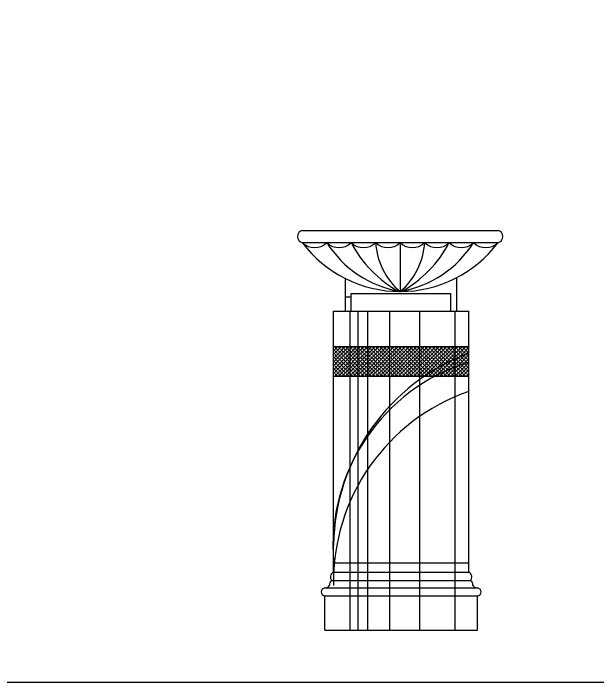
# Model space of a CAD drawing. Header units: millimetres. Extents: x 351279 to 387190, y -1289537 to -1277077.
# Drawn here: x 379795 to 380584, y -1289537 to -1288633 of the extents above; entities that cross this region are included whole.
import ezdxf

# ---------------------------------------------------------------- set-up
doc = ezdxf.new("R2010")
doc.units = ezdxf.units.MM
doc.header["$LTSCALE"] = 20
doc.layers.add('JS', color=7, linetype='Continuous')

# ---------------------------------------------------------------- blocks, each defined once
blk = doc.blocks.new('A$C140320AE')
h = blk.add_hatch()
h.set_pattern_fill('SACNCR', color=251, scale=63.829787, style=0)
h.set_pattern_definition([(45, (-3327.644, 7808.7675), (-4.231357, 4.231357), []), (45, (-3323.4123, 7808.7675), (-4.231357, 4.231357), [0, -5.9840426])])
h.paths.add_polyline_path([(117.6, 638.3), (81.2, 638.3), (81.2, 571.9), (117.6, 571.9)])
h.paths.add_polyline_path([(117.6, 571.9), (135.8, 571.9), (135.8, 638.3), (117.6, 638.3)])
h.paths.add_polyline_path([(157.6, 638.3), (135.8, 638.3), (135.8, 571.9), (157.6, 571.9)])
h.paths.add_polyline_path([(157.6, 571.9), (206.8, 571.9), (206.8, 638.3), (157.6, 638.3)])
h.paths.add_polyline_path([(206.8, 571.9), (274.1, 571.9), (274.1, 638.3), (206.8, 638.3)])
h.paths.add_polyline_path([(274.1, 571.9), (285.8, 571.9, -0.042022), (354.2, 610.6), (354.2, 638.3), (274.1, 638.3)])
h.paths.add_polyline_path([(354.2, 571.9), (354.2, 610.6, 0.042022), (285.8, 571.9)], flags=17)
h.paths.add_polyline_path([(385.2, 623.4, 0.017896), (354.2, 610.6), (354.2, 571.9), (385.2, 571.9)])
h.paths.add_polyline_path([(385.2, 623.4), (385.2, 638.3), (354.2, 638.3), (354.2, 610.6, -0.017896)])
for p, q in [((108.2, 718.1), (108.2, 791.1)), ((358.2, 718.1), (358.2, 793.4)), ((108.2, 750), (121.1, 750))]:
    blk.add_line(p, q)
at = {"layer": 'JS'}
for p, q in [((10.7, 899.8), (451.2, 899.8)), ((10.7, 872.3), (451.2, 872.3)), ((231, 872.3), (231, 762.2)), ((121.1, 718.1), (121.1, 758)), ((121.1, 758), (345.3, 758)), ((345.3, 718.1), (345.3, 758)), ((81.2, 130.9), (81.2, 718.1)), ((81.2, 718.1), (385.2, 718.1)), ((385.2, 130.9), (385.2, 718.1)), ((81.2, 638.3), (385.2, 638.3)), ((81.2, 571.9), (385.2, 571.9)), ((81.2, 151.3), (385.2, 151.3)), ((81.2, 130.9), (385.2, 130.9)), ((389.2, 110.9), (77.2, 110.9)), ((61.9, 95), (405.1, 95)), ((61.3, 0), (61.3, 77.4)), ((61.3, 77.4), (405.1, 77.4)), ((405.1, 0), (405.1, 77.4)), ((61.3, 0), (405.1, 0))]:
    blk.add_line(p, q, dxfattribs=at)
at = {"layer": 'JS', "color": 251}
for p, q in [((117.6, 718.1), (117.6, 0)), ((135.8, 718.1), (135.8, 0)), ((157.6, 718.1), (157.6, 0)), ((206.8, 718.1), (206.8, 0)), ((274.1, 718.1), (274.1, 0)), ((354.2, 718.1), (354.2, 0))]:
    blk.add_line(p, q, dxfattribs=at)
at = {"layer": 'JS'}
for centre, radius, start, end in [((14.2, 886.1), 14.2, 104.0696, 255.9304), ((447.7, 886.1), 14.2, 284.0696, 75.9304), ((38.3, 900.5), 39.4, 225.6372, 314.3628), ((231, 1037.5), 275.3, 216.8699, 323.1301), ((272.9, 1004.1), 245.5, 212.4634, 260.1565), ((93.3, 900.5), 39.4, 225.6372, 314.3628), ((355.3, 993.8), 264.1, 207.3823, 241.2617), ((148.4, 900.5), 39.4, 225.6372, 314.3628), ((203.4, 900.5), 39.4, 225.6372, 314.3628), ((331.6, 881.4), 156, 183.3187, 229.8114), ((258.5, 900.5), 39.4, 225.6372, 314.3628), ((130.3, 881.4), 156, 310.1886, 356.6813), ((189, 1004.1), 245.5, 279.8435, 327.5366), ((106.6, 993.8), 264.1, 298.7383, 332.6177), ((313.5, 900.5), 39.4, 225.6372, 314.3628), ((368.6, 900.5), 39.4, 225.6372, 314.3628), ((423.6, 900.5), 39.4, 225.6372, 314.3628), ((87.3, 119.3), 13.1, 117.5543, 219.8258), ((379.1, 119.3), 13.1, 320.1742, 62.4457), ((61.9, 106.3), 11.3, 266.605, 3.395), ((77.1, 107), 3.9, 88.6451, 181.3549), ((389.3, 107), 3.9, 358.6451, 91.3549), ((404.5, 106.3), 11.3, 176.605, 273.395), ((62.1, 86.2), 8.82, 95.2223, 264.7777), ((404.3, 86.2), 8.82, 275.2223, 84.7777)]:
    blk.add_arc(centre, radius, start, end, dxfattribs=at)
at = {"layer": 'JS', "color": 251}
for centre, radius, start, end in [((549.7, 184.8), 468.5, 110.5536, 179.1732), ((513.8, 188.8), 434, 107.2394, 184.6336), ((533.9, 109.6), 452.8, 109.1753, 181.1216)]:
    blk.add_arc(centre, radius, start, end, dxfattribs=at)

msp = doc.modelspace()

# ---------------------------------------------------------------- linework, layer by layer
at = {"color": 3}
msp.add_lwpolyline([(372812.5, -1277076.836), (387190.469, -1277076.836), (387190.469, -1289537.07), (372812.5, -1289537.07)], close=True, dxfattribs=at)

# ---------------------------------------------------------------- block references
at = {"xscale": 0.5999999999767169, "yscale": 0.5999999999767169, "zscale": 0.5999999999767169}
msp.add_blockref('A$C140320AE', (380178.555, -1289466.25), dxfattribs=at)

doc.saveas('drawing.dxf')
